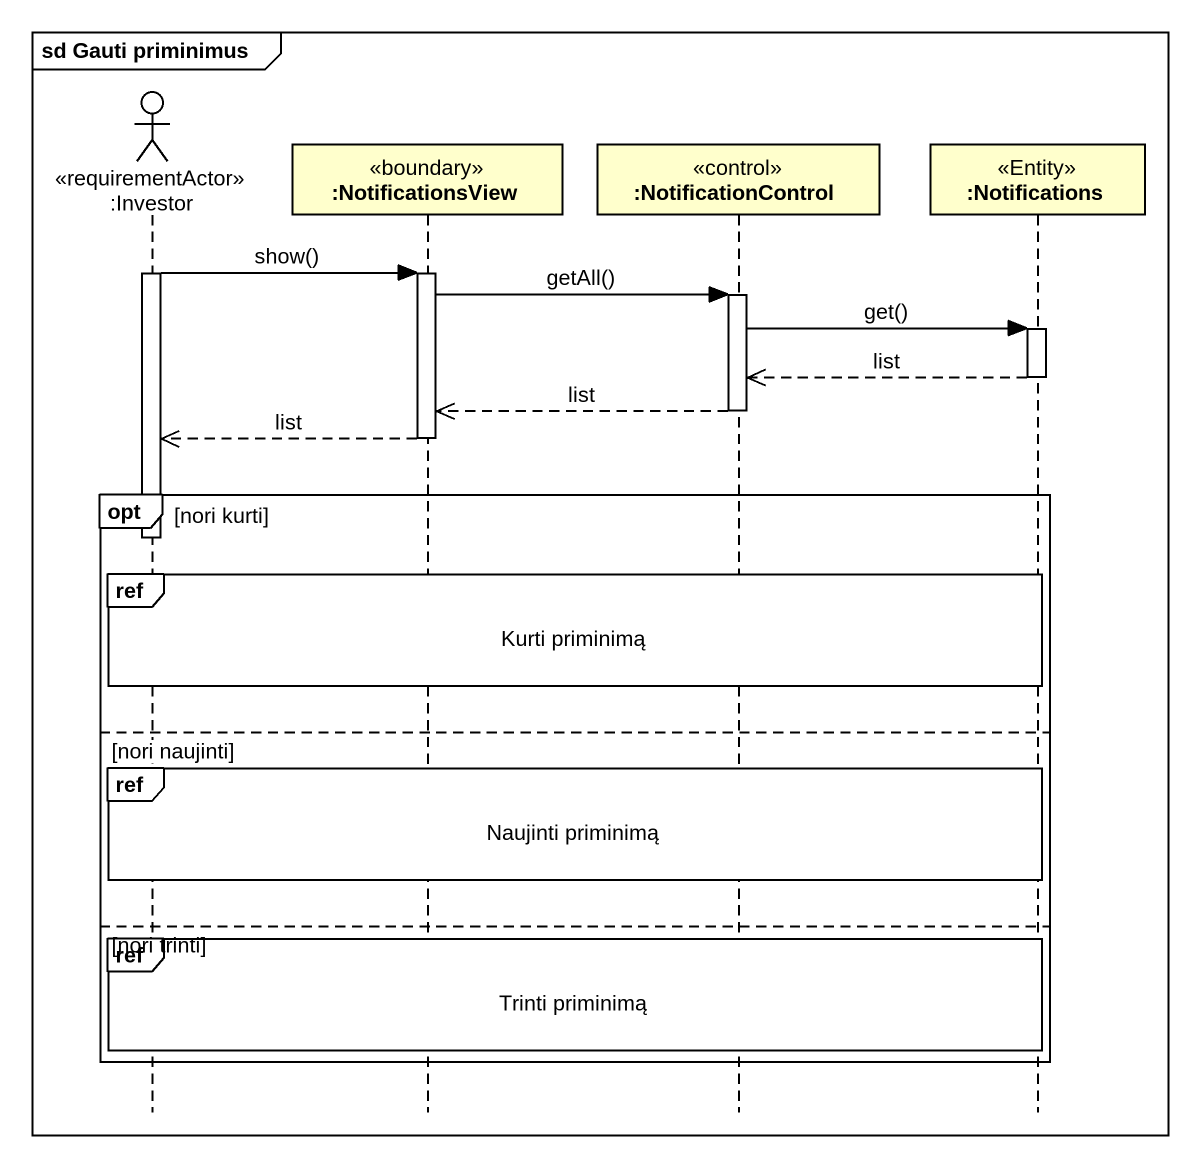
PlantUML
@startuml
mainframe sd Gauti priminimus
hide footbox
actor ":Investor" as Investor <<requirementActor>>
participant ":NotificationsView" as NotificationsView <<boundary>>
participant ":NotificationControl" as NotificationControl <<control>>
participant ":Notifications" as Notifications <<Entity>>

activate Investor
Investor -> NotificationsView : show()
activate NotificationsView
NotificationsView -> NotificationControl : getAll()
activate NotificationControl
NotificationControl -> Notifications : get()
activate Notifications
Notifications -->> NotificationControl : list
deactivate Notifications
NotificationControl -->> NotificationsView : list
deactivate NotificationControl
NotificationsView -->> Investor : list
deactivate NotificationsView
opt nori kurti
  deactivate Investor
  ref over Investor, NotificationsView, NotificationControl, Notifications : Kurti priminimą
else nori naujinti
  ref over Investor, NotificationsView, NotificationControl, Notifications : Naujinti priminimą
else nori trinti
  ref over Investor, NotificationsView, NotificationControl, Notifications : Trinti priminimą
end
@enduml
